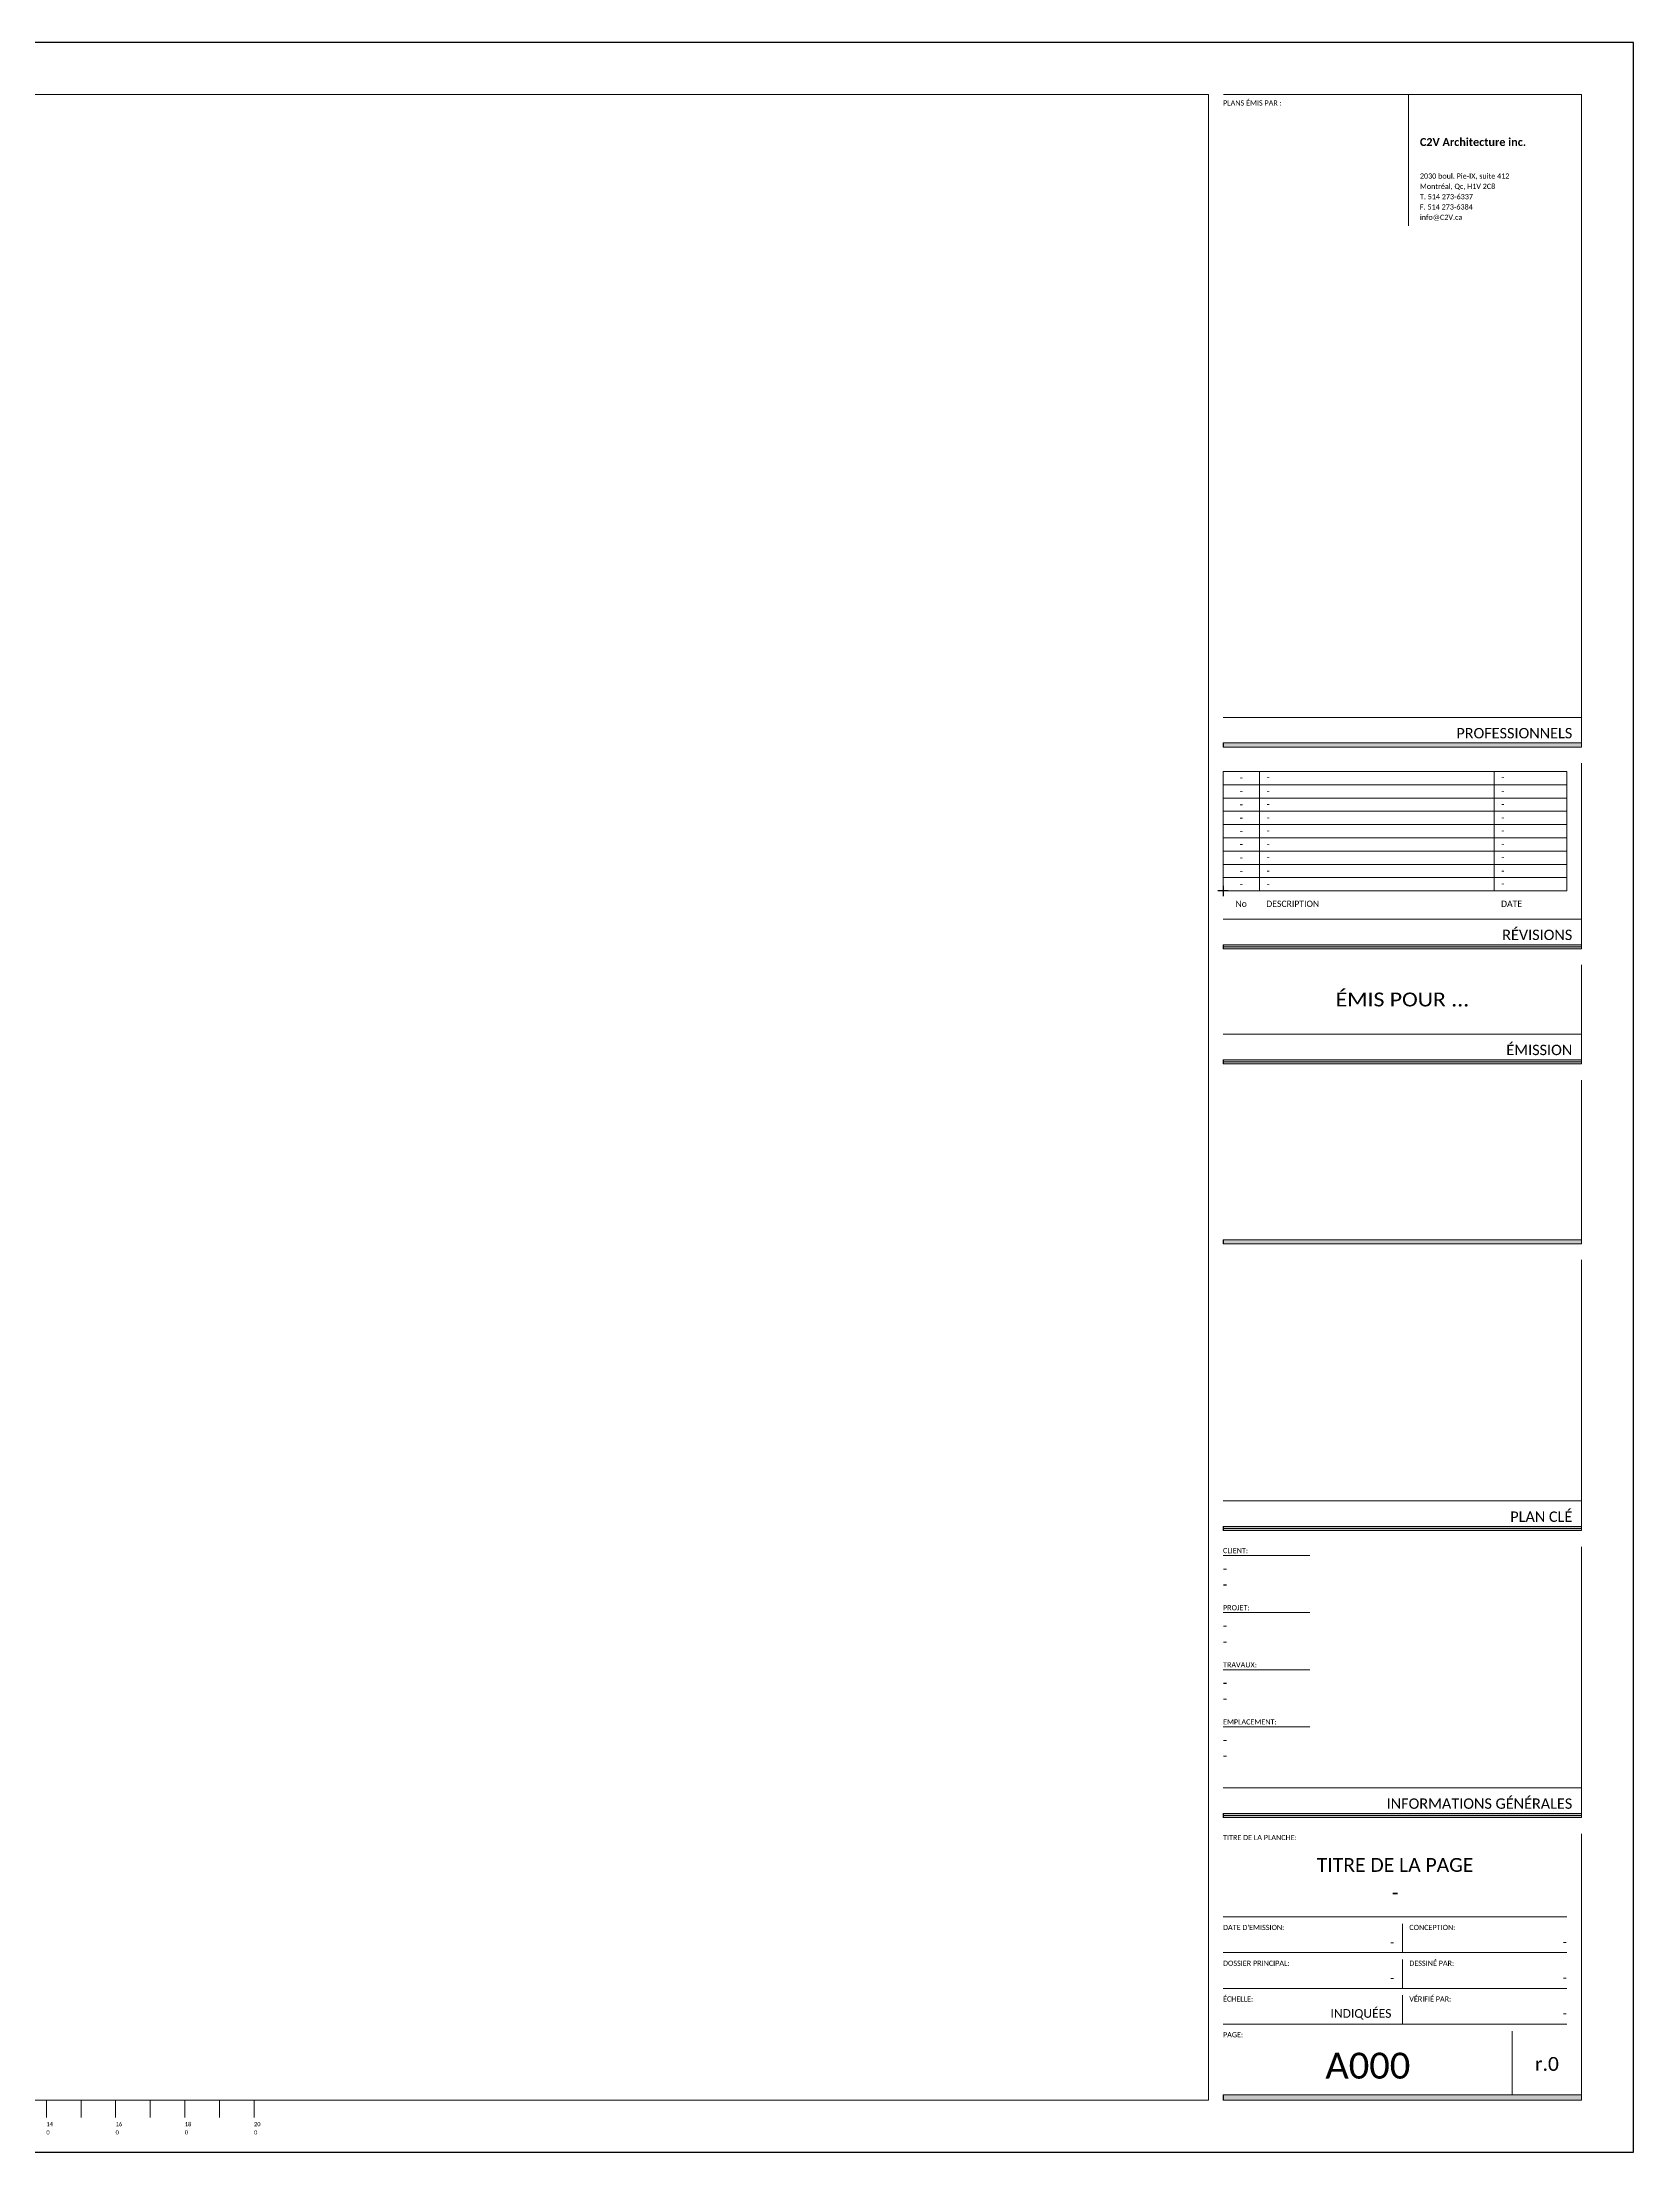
# Model space of a CAD drawing. Header units: millimetres. Extents: x -5 to 914, y -5 to 610.
# Drawn here: x 455 to 914, y -5 to 610 of the extents above; entities that cross this region are included whole.
import ezdxf
from ezdxf.enums import TextEntityAlignment as Align

# ---------------------------------------------------------------- set-up
doc = ezdxf.new("R2010")
doc.units = ezdxf.units.MM
doc.header["$LTSCALE"] = 0.5
doc.layers.add('A-ANNO-NPLT', color=7, linetype='Continuous', plot=False)
doc.layers.add('A-ANNO-TEXT', color=231, linetype='Continuous')
for name, color, linetype, lineweight in [('A-ANNO-TTLB-MEDM', 33, 'Continuous', 35), ('A-ANNO-TTLB-THIN', 151, 'Continuous', 18), ('A-DETL-THIN', 151, 'Continuous', 9), ('G-ANNO-TTLB-THIN', 231, 'Continuous', 25)]:
    doc.layers.add(name, color=color, linetype=linetype, lineweight=lineweight)
doc.styles.add('C2V_STANDARD', font='calibril.ttf')
doc.styles.add('Calibri', font='calibri.ttf', dxfattribs={"width": 1.1, "height": 4})
doc.styles.add('Calibri Light_4', font='calibril.ttf', dxfattribs={"height": 2.75})

# ---------------------------------------------------------------- blocks, each defined once
blk = doc.blocks.new('M-NORM-C2V_24x36H-SET')
at = {"layer": 'A-ANNO-TTLB-THIN', "lineweight": 9}
for points in [[(795.87, 407.2), (899.4, 407.2), (899.4, 406), (795.87, 406)], [(795.87, 348.91), (899.4, 348.91), (899.4, 347.72), (795.87, 347.72)], [(795.87, 315.66), (899.4, 315.66), (899.4, 314.47), (795.87, 314.47)], [(795.87, 263.67), (899.4, 263.67), (899.4, 262.48), (795.87, 262.48)], [(795.87, 180.8), (899.4, 180.8), (899.4, 179.61), (795.87, 179.61)], [(795.87, 97.89), (899.4, 97.89), (899.4, 96.7), (795.87, 96.7)], [(795.87, 16.6), (899.4, 16.6), (899.4, 15.01), (795.87, 15.01)]]:
    blk.add_hatch(color=256, dxfattribs=at).paths.add_polyline_path(points)
at = {"layer": 'A-ANNO-NPLT'}
for p, q in [((0, 609.6), (0, 0)), ((914.4, 609.6), (0, 609.6)), ((914.4, 0), (914.4, 609.6)), ((0, 0), (914.4, 0))]:
    blk.add_line(p, q, dxfattribs=at)
at = {"layer": 'A-ANNO-TTLB-MEDM', "lineweight": 13}
for p, q in [((791.64, 594.6), (40, 594.6)), ((40, 15), (40, 594.6)), ((791.64, 15), (791.64, 594.6)), ((40, 15), (791.64, 15))]:
    blk.add_line(p, q, dxfattribs=at)
at = {"layer": 'A-ANNO-TTLB-THIN', "lineweight": 18}
for p, q in [((795.91, 594.6), (899.4, 594.6)), ((899.4, 594.6), (899.4, 406)), ((899.4, 401.34), (899.4, 348.32)), ((899.4, 343.06), (899.4, 315.07)), ((899.4, 263.07), (899.4, 309.77)), ((899.4, 257.81), (899.4, 180.2)), ((899.4, 97.29), (899.4, 174.91)), ((899.4, 15.6), (899.4, 92))]:
    blk.add_line(p, q, dxfattribs=at)
at = {"layer": 'A-ANNO-TTLB-THIN'}
for p, q in [((849.4, 594.6), (849.4, 556.6)), ((795.87, 414.6), (899.4, 414.6)), ((795.87, 414.6), (899.4, 414.6)), ((899.4, 407.2), (795.87, 407.2)), ((795.87, 406), (899.4, 406)), ((899.4, 406), (899.4, 407.2)), ((899.4, 348.91), (795.87, 348.91)), ((899.4, 348.32), (795.87, 348.32)), ((795.87, 347.72), (899.4, 347.72)), ((899.4, 347.72), (899.4, 348.91)), ((899.4, 315.66), (795.87, 315.66)), ((899.4, 315.07), (795.87, 315.07)), ((795.87, 314.47), (899.4, 314.47)), ((899.4, 314.47), (899.4, 315.66)), ((899.4, 263.67), (795.87, 263.67)), ((795.87, 262.48), (899.4, 262.48)), ((899.4, 262.48), (899.4, 263.67)), ((899.4, 180.8), (795.87, 180.8)), ((899.4, 180.2), (795.87, 180.2)), ((795.87, 179.61), (899.4, 179.61)), ((899.4, 179.61), (899.4, 180.8)), ((899.4, 97.89), (795.87, 97.89)), ((899.4, 97.29), (795.87, 97.29)), ((899.4, 97.29), (795.87, 97.29)), ((795.87, 96.7), (899.4, 96.7)), ((899.4, 96.7), (899.4, 97.89)), ((879.4, 35), (879.4, 16.6)), ((899.4, 16.6), (795.87, 16.6)), ((795.87, 15.01), (899.4, 15.01)), ((899.4, 15.01), (899.4, 16.6))]:
    blk.add_line(p, q, dxfattribs=at)
at = {"layer": 'A-ANNO-TTLB-THIN', "lineweight": 13}
for p, q in [((795.87, 414.6), (899.4, 414.6)), ((795.87, 356.32), (899.4, 356.32)), ((795.87, 323.07), (899.4, 323.07)), ((795.87, 188.2), (899.4, 188.2)), ((820.87, 172.41), (795.87, 172.41)), ((820.87, 155.91), (795.87, 155.91)), ((820.87, 139.41), (795.87, 139.41)), ((820.87, 122.91), (795.87, 122.91)), ((795.87, 105.29), (899.4, 105.29)), ((895.16, 68), (795.87, 68)), ((847.64, 57.67), (847.64, 66)), ((895.16, 57.67), (795.87, 57.67)), ((847.64, 47.33), (847.64, 55.67)), ((895.16, 47.33), (795.87, 47.33)), ((847.64, 37), (847.64, 45.33)), ((795.87, 37), (895.16, 37)), ((315.82, 15), (315.82, 10)), ((316.82, 15), (316.82, 13)), ((317.82, 15), (317.82, 13)), ((318.82, 15), (318.82, 13)), ((319.82, 15), (319.82, 13)), ((320.82, 15), (320.82, 12)), ((325.82, 15), (325.82, 10)), ((335.82, 15), (335.82, 10)), ((345.82, 15), (345.82, 10)), ((355.82, 15), (355.82, 10)), ((365.82, 15), (365.82, 10)), ((375.82, 15), (375.82, 10)), ((385.82, 15), (385.82, 10)), ((395.82, 15), (395.82, 10)), ((405.82, 15), (405.82, 10)), ((415.82, 15), (415.82, 10)), ((425.82, 15), (425.82, 10)), ((435.82, 15), (435.82, 10)), ((445.82, 15), (445.82, 10)), ((455.82, 15), (455.82, 10)), ((465.82, 15), (465.82, 10)), ((475.82, 15), (475.82, 10)), ((485.82, 15), (485.82, 10)), ((495.82, 15), (495.82, 10)), ((505.82, 15), (505.82, 10)), ((515.82, 15), (515.82, 10))]:
    blk.add_line(p, q, dxfattribs=at)
at = {"layer": 'A-DETL-THIN', "lineweight": 9}
for p, q in [((895.15, 398.96), (795.82, 398.96)), ((795.82, 364.46), (795.82, 398.96)), ((895.15, 395.13), (795.82, 395.13)), ((806.34, 364.46), (806.34, 398.96)), ((874.16, 364.46), (874.16, 398.96)), ((895.15, 364.46), (895.15, 398.96)), ((895.15, 391.3), (795.82, 391.3)), ((895.15, 387.46), (795.82, 387.46)), ((895.15, 383.63), (795.82, 383.63)), ((895.15, 379.8), (795.82, 379.8)), ((895.15, 375.96), (795.82, 375.96)), ((895.15, 372.13), (795.82, 372.13)), ((895.15, 368.3), (795.82, 368.3)), ((895.15, 364.46), (795.82, 364.46))]:
    blk.add_line(p, q, dxfattribs=at)
at = {"layer": 'G-ANNO-TTLB-THIN'}
for p, q in [((795.87, 407.2), (795.87, 406)), ((795.87, 348.91), (795.87, 347.72)), ((795.87, 315.66), (795.87, 314.47)), ((795.87, 263.67), (795.87, 262.48)), ((795.87, 180.8), (795.87, 179.61)), ((795.87, 97.89), (795.87, 96.7)), ((795.87, 16.6), (795.87, 15.01))]:
    blk.add_line(p, q, dxfattribs=at)
at = {"layer": 'A-ANNO-TEXT', "lineweight": 9, "style": 'C2V_STANDARD'}
for s, insert, char_height, width, attachment_point in [('PLANS ÉMIS PAR :', (795.8, 592.89), 1.5, 25.5899, 1), ('2030 boul. Pie-IX, suite 412', (852.69, 571.77), 1.5, 38.7696, 1), ('T. 514 273-6337', (852.69, 565.81), 1.5, 23.4734, 1), ('Montréal, Qc, H1V 2C8', (852.69, 568.79), 1.5, 32.8051, 1), ('info@C2V.ca', (852.69, 559.86), 1.5, 18.4709, 1), ('F. 514 273-6384', (852.69, 562.84), 1.5, 23.3772, 1), ('PROFESSIONNELS', (896.72, 408.5), 3, 51.421, 9), ('No', (799.4, 361.63), 1.8, 4.1367, 1), ('DESCRIPTION', (808.29, 361.63), 1.8, 19.2405, 1), ('DATE', (876.15, 361.63), 1.8, 7.6, 1), ('RÉVISIONS', (896.72, 350.22), 3, 30.3375, 9), ('ÉMISSION', (896.72, 316.97), 3, 27.1892, 9), ('PLAN CLÉ', (896.72, 182.1), 3, 27.1892, 9), ('CLIENT:', (795.8, 174.58), 1.5, 11.0633, 1), ('PROJET:', (795.8, 158.08), 1.5, 11.6405, 1), ('TRAVAUX:', (795.8, 141.58), 1.5, 14.8152, 1), ('EMPLACEMENT:', (795.8, 125.08), 1.5, 23.4734, 1), ('INFORMATIONS GÉNÉRALES', (896.72, 99.19), 3, 78.8011, 9), ('TITRE DE LA PLANCHE:', (795.8, 91.67), 1.5, 32.2278, 1), ("DATE D'EMISSION:", (795.8, 65.68), 1.5, 26.5519, 1), ('CONCEPTION:', (849.63, 65.68), 1.5, 20.2025, 1), ('DOSSIER PRINCIPAL:', (795.8, 55.34), 1.5, 29.0532, 1), ('DESSINÉ PAR:', (849.63, 55.34), 1.5, 19.5291, 1), ('ÉCHELLE:', (795.8, 45.01), 1.5, 13.3721, 1), ('VÉRIFIÉ PAR:', (849.63, 45.01), 1.5, 18.2785, 1), ('PAGE:', (795.8, 34.68), 1.5, 8.7544, 1), ("CE DESSIN N'EST PAS À L'ÉCHELLE SI LES MARQUEURS NE SONT PAS ALIGNÉS AVEC LA RÈGLE", (227.97, 12.85), 1.1906, 102.0725, 1), ('0mm', (315.81, 8.69), 1.191, 5.7705, 1), ('0', (325.81, 6.31), 1.19, 1.419, 1), ('1', (325.81, 8.69), 1.19, 1.419, 1), ('0', (335.81, 6.31), 1.19, 1.419, 1), ('2', (335.81, 8.69), 1.19, 1.419, 1), ('4', (355.81, 8.69), 1.19, 1.419, 1), ('0', (355.81, 6.31), 1.19, 1.419, 1), ('0', (375.81, 6.31), 1.19, 1.419, 1), ('6', (375.81, 8.69), 1.19, 1.419, 1), ('0', (395.81, 6.31), 1.19, 1.419, 1), ('8', (395.81, 8.69), 1.19, 1.419, 1), ('0', (415.81, 6.31), 1.19, 1.419, 1), ('10', (415.81, 8.69), 1.191, 2.838, 1), ('0', (435.81, 6.31), 1.19, 1.419, 1), ('12', (435.81, 8.69), 1.191, 2.838, 1), ('0', (455.81, 6.31), 1.19, 1.419, 1), ('14', (455.81, 8.69), 1.191, 2.838, 1), ('0', (475.81, 6.31), 1.19, 1.419, 1), ('16', (475.81, 8.69), 1.191, 2.838, 1), ('0', (495.81, 6.31), 1.19, 1.419, 1), ('18', (495.81, 8.69), 1.191, 2.838, 1), ('0', (515.81, 6.31), 1.19, 1.419, 1), ('20', (515.81, 8.69), 1.191, 2.838, 1)]:
    blk.add_mtext(s, dxfattribs=dict(at, insert=insert, char_height=char_height, width=width, attachment_point=attachment_point))
at = {"layer": 'A-ANNO-TEXT', "lineweight": 9, "insert": (36.83, 15.04), "char_height": 1.5, "width": 126.3125, "attachment_point": 1, "rotation": 90, "style": 'C2V_STANDARD'}
blk.add_mtext('P:\\\\02 Base de Données\\\\02 Autocad\\\\01 Template\\\\2018\\\\Sheet Set\\\\Sheets\\\\Titleblocks\\\\C2V Titleblocks SET 24x36 (Metric Ctb).dwt', dxfattribs=at)
at = {"layer": 'A-ANNO-TEXT', "lineweight": 9, "insert": (852.69, 581.99), "char_height": 2.282, "width": 38.8017, "attachment_point": 1, "style": 'C2V_STANDARD', "bg_fill": 3, "box_fill_scale": 1.25, "bg_fill_color": 256, "bg_fill_true_color": 13158600, "bg_fill_transparency": 0}
blk.add_mtext('{\\fCalibri Light|b1|i0|c0|p34;C2V Architecture inc.}', dxfattribs=at)
blk = doc.blocks.new('M-NORM-C2V_SET-24x36H_mainAtt')
for points in [[(-5, 0), (5, 0)], [(0, 5), (0, -5)]]:
    blk.add_lwpolyline(points)
at = {"color": 0}
for s, insert, char_height, width, attachment_point, style in [('ÉMIS POUR ...', (847.64, 333.05), 4, 96.4184, 5, 'Calibri'), ('-\\P-', (795.73, 170.02), 2.75, 100.3107, 1, 'Calibri Light_4'), ('-\\P-', (795.73, 153.52), 2.75, 103.1714, 1, 'Calibri Light_4'), ('-\\P-', (795.73, 137.02), 2.75, 98.6779, 1, 'Calibri Light_4'), ('-\\P-', (795.73, 120.52), 2.75, 99.3657, 1, 'Calibri Light_4'), ('-', (845.29, 61.91), 2.5, 27.8987, 3, 'Calibri Light_4'), ('-', (845.29, 51.58), 2.5, 27.8987, 3, 'Calibri Light_4')]:
    blk.add_mtext(s, dxfattribs=dict(at, insert=insert, char_height=char_height, width=width, attachment_point=attachment_point, style=style))
at = {"color": 0, "style": 'C2V_STANDARD', "flags": 4}
for tag, height, p in [('PAGE_TITLE1', 4, (845.52, 83)), ('PAGE_TITLE2', 4, (845.52, 75)), ('PAGE_NUMBER', 7.5, (837.64, 25)), ('CURRENT_REVISION', 4, (889.4, 25.5))]:
    blk.add_attdef(tag, text='', height=height, dxfattribs=at).set_placement(p, align=Align.MIDDLE_CENTER)
for tag, p in [('DESIGNED_BY', (895.16, 62)), ('DRAWNED_BY', (895.16, 51.67)), ('SCALE', (844.46, 41.33)), ('CHECKED_BY', (895.16, 41.33))]:
    blk.add_attdef(tag, text='', height=2.5, dxfattribs=at).set_placement(p, align=Align.TOP_RIGHT)
blk = doc.blocks.new('M-NORM-C2V_SET-24x36H_revAtt')
for points in [[(1.5, 0), (-1.5, 0)], [(0, 1.5), (0, -1.5)]]:
    blk.add_lwpolyline(points)
at = {"color": 0, "style": 'C2V_STANDARD', "flags": 4}
for tag, p in [('R9_NUMBER', (5.29, 32.75)), ('R8_NUMBER', (5.29, 28.79)), ('R7_NUMBER', (5.29, 24.99)), ('R6_NUMBER', (5.29, 21.12)), ('R5_NUMBER', (5.29, 17.31)), ('R4_NUMBER', (5.29, 13.5)), ('R3_NUMBER', (5.29, 9.65)), ('R2_NUMBER', (5.29, 5.74)), ('R1_NUMBER', (5.29, 1.92))]:
    blk.add_attdef(tag, text='', height=2, dxfattribs=at).set_placement(p, align=Align.MIDDLE_CENTER)
for tag, p in [('R9_DESCRIPTION', (12.54, 33.83)), ('R9_DATE', (80.34, 33.83)), ('R8_DESCRIPTION', (12.54, 29.87)), ('R7_DESCRIPTION', (12.54, 26.07)), ('R8_DATE', (80.34, 29.87)), ('R7_DATE', (80.34, 26.07)), ('R6_DESCRIPTION', (12.54, 22.2)), ('R6_DATE', (80.34, 22.2)), ('R5_DESCRIPTION', (12.54, 18.39)), ('R4_DESCRIPTION', (12.54, 14.59)), ('R5_DATE', (80.34, 18.39)), ('R4_DATE', (80.34, 14.59)), ('R3_DESCRIPTION', (12.54, 10.73)), ('R2_DESCRIPTION', (12.54, 6.82)), ('R3_DATE', (80.34, 10.73)), ('R2_DATE', (80.34, 6.82)), ('R1_DESCRIPTION', (12.54, 3.01))]:
    blk.add_attdef(tag, text='', height=2, dxfattribs=at).set_placement(p, align=Align.TOP_LEFT)
at = {"color": 0, "style": 'C2V_STANDARD'}
blk.add_attdef('R1_DATE', text='', height=2, dxfattribs=at).set_placement((80.34, 3.1), align=Align.TOP_LEFT)

msp = doc.modelspace()

# ---------------------------------------------------------------- block references
msp.add_blockref('M-NORM-C2V_24x36H-SET', (0, 0))

# ---------------------------------------------------------------- next in the draw order: block references
at = {"layer": 'A-ANNO-TEXT'}
ref = msp.add_blockref('M-NORM-C2V_SET-24x36H_revAtt', (795.82, 364.46), dxfattribs=at)
ref.add_attrib('R9_DATE', '-', dxfattribs={"layer": '0', "color": 0, "height": 2, "style": 'C2V_STANDARD'}).set_placement((876.16, 398.29), align=Align.TOP_LEFT)
ref.add_attrib('R9_DESCRIPTION', '-', dxfattribs={"layer": '0', "color": 0, "height": 2, "style": 'C2V_STANDARD'}).set_placement((808.36, 398.29), align=Align.TOP_LEFT)
ref.add_attrib('R9_NUMBER', '-', dxfattribs={"layer": '0', "color": 0, "height": 2, "style": 'C2V_STANDARD'}).set_placement((801.11, 397.21), align=Align.MIDDLE_CENTER)
ref.add_attrib('R8_DATE', '-', dxfattribs={"layer": '0', "color": 0, "height": 2, "style": 'C2V_STANDARD'}).set_placement((876.16, 394.33), align=Align.TOP_LEFT)
ref.add_attrib('R8_DESCRIPTION', '-', dxfattribs={"layer": '0', "color": 0, "height": 2, "style": 'C2V_STANDARD'}).set_placement((808.36, 394.33), align=Align.TOP_LEFT)
ref.add_attrib('R8_NUMBER', '-', dxfattribs={"layer": '0', "color": 0, "height": 2, "style": 'C2V_STANDARD'}).set_placement((801.11, 393.25), align=Align.MIDDLE_CENTER)
ref.add_attrib('R7_DATE', '-', dxfattribs={"layer": '0', "color": 0, "height": 2, "style": 'C2V_STANDARD'}).set_placement((876.16, 390.53), align=Align.TOP_LEFT)
ref.add_attrib('R7_DESCRIPTION', '-', dxfattribs={"layer": '0', "color": 0, "height": 2, "style": 'C2V_STANDARD'}).set_placement((808.36, 390.53), align=Align.TOP_LEFT)
ref.add_attrib('R7_NUMBER', '-', dxfattribs={"layer": '0', "color": 0, "height": 2, "style": 'C2V_STANDARD'}).set_placement((801.11, 389.45), align=Align.MIDDLE_CENTER)
ref.add_attrib('R6_DATE', '-', dxfattribs={"layer": '0', "color": 0, "height": 2, "style": 'C2V_STANDARD'}).set_placement((876.16, 386.67), align=Align.TOP_LEFT)
ref.add_attrib('R6_DESCRIPTION', '-', dxfattribs={"layer": '0', "color": 0, "height": 2, "style": 'C2V_STANDARD'}).set_placement((808.36, 386.67), align=Align.TOP_LEFT)
ref.add_attrib('R6_NUMBER', '-', dxfattribs={"layer": '0', "color": 0, "height": 2, "style": 'C2V_STANDARD'}).set_placement((801.11, 385.59), align=Align.MIDDLE_CENTER)
ref.add_attrib('R5_DATE', '-', dxfattribs={"layer": '0', "color": 0, "height": 2, "style": 'C2V_STANDARD'}).set_placement((876.16, 382.86), align=Align.TOP_LEFT)
ref.add_attrib('R5_DESCRIPTION', '-', dxfattribs={"layer": '0', "color": 0, "height": 2, "style": 'C2V_STANDARD'}).set_placement((808.36, 382.86), align=Align.TOP_LEFT)
ref.add_attrib('R5_NUMBER', '-', dxfattribs={"layer": '0', "color": 0, "height": 2, "style": 'C2V_STANDARD'}).set_placement((801.11, 381.78), align=Align.MIDDLE_CENTER)
ref.add_attrib('R4_DATE', '-', dxfattribs={"layer": '0', "color": 0, "height": 2, "style": 'C2V_STANDARD'}).set_placement((876.16, 379.05), align=Align.TOP_LEFT)
ref.add_attrib('R4_DESCRIPTION', '-', dxfattribs={"layer": '0', "color": 0, "height": 2, "style": 'C2V_STANDARD'}).set_placement((808.36, 379.05), align=Align.TOP_LEFT)
ref.add_attrib('R4_NUMBER', '-', dxfattribs={"layer": '0', "color": 0, "height": 2, "style": 'C2V_STANDARD'}).set_placement((801.11, 377.97), align=Align.MIDDLE_CENTER)
ref.add_attrib('R3_DATE', '-', dxfattribs={"layer": '0', "color": 0, "height": 2, "style": 'C2V_STANDARD'}).set_placement((876.16, 375.19), align=Align.TOP_LEFT)
ref.add_attrib('R3_DESCRIPTION', '-', dxfattribs={"layer": '0', "color": 0, "height": 2, "style": 'C2V_STANDARD'}).set_placement((808.36, 375.19), align=Align.TOP_LEFT)
ref.add_attrib('R3_NUMBER', '-', dxfattribs={"layer": '0', "color": 0, "height": 2, "style": 'C2V_STANDARD'}).set_placement((801.11, 374.11), align=Align.MIDDLE_CENTER)
ref.add_attrib('R2_DATE', '-', dxfattribs={"layer": '0', "color": 0, "height": 2, "style": 'C2V_STANDARD'}).set_placement((876.16, 371.28), align=Align.TOP_LEFT)
ref.add_attrib('R2_DESCRIPTION', '-', dxfattribs={"layer": '0', "color": 0, "height": 2, "style": 'C2V_STANDARD'}).set_placement((808.36, 371.28), align=Align.TOP_LEFT)
ref.add_attrib('R2_NUMBER', '-', dxfattribs={"layer": '0', "color": 0, "height": 2, "style": 'C2V_STANDARD'}).set_placement((801.11, 370.2), align=Align.MIDDLE_CENTER)
ref.add_attrib('R1_DATE', '-', dxfattribs={"layer": '0', "color": 0, "height": 2, "style": 'C2V_STANDARD'}).set_placement((876.16, 367.56), align=Align.TOP_LEFT)
ref.add_attrib('R1_DESCRIPTION', '-', dxfattribs={"layer": '0', "color": 0, "height": 2, "style": 'C2V_STANDARD'}).set_placement((808.36, 367.47), align=Align.TOP_LEFT)
ref.add_attrib('R1_NUMBER', '-', dxfattribs={"layer": '0', "color": 0, "height": 2, "style": 'C2V_STANDARD'}).set_placement((801.11, 366.39), align=Align.MIDDLE_CENTER)
ref = msp.add_blockref('M-NORM-C2V_SET-24x36H_mainAtt', (0, 0), dxfattribs=at)
ref.add_attrib('PAGE_TITLE1', 'TITRE DE LA PAGE', dxfattribs={"layer": '0', "color": 0, "height": 4, "style": 'C2V_STANDARD'}).set_placement((845.52, 83), align=Align.MIDDLE_CENTER)
ref.add_attrib('PAGE_TITLE2', '-', dxfattribs={"layer": '0', "color": 0, "height": 4, "style": 'C2V_STANDARD'}).set_placement((845.52, 75), align=Align.MIDDLE_CENTER)
ref.add_attrib('DESIGNED_BY', '-', dxfattribs={"layer": '0', "color": 0, "height": 2.5, "style": 'C2V_STANDARD'}).set_placement((895.16, 62), align=Align.TOP_RIGHT)
ref.add_attrib('DRAWNED_BY', '-', dxfattribs={"layer": '0', "color": 0, "height": 2.5, "style": 'C2V_STANDARD'}).set_placement((895.16, 51.67), align=Align.TOP_RIGHT)
ref.add_attrib('CHECKED_BY', '-', dxfattribs={"layer": '0', "color": 0, "height": 2.5, "style": 'C2V_STANDARD'}).set_placement((895.16, 41.33), align=Align.TOP_RIGHT)
ref.add_attrib('PAGE_NUMBER', 'A000', dxfattribs={"layer": '0', "color": 0, "height": 7.5, "style": 'C2V_STANDARD'}).set_placement((837.64, 25), align=Align.MIDDLE_CENTER)
ref.add_attrib('CURRENT_REVISION', 'r.0', dxfattribs={"layer": '0', "color": 0, "height": 4, "style": 'C2V_STANDARD'}).set_placement((889.4, 25.5), align=Align.MIDDLE_CENTER)
ref.add_attrib('SCALE', 'INDIQUÉES', dxfattribs={"layer": '0', "color": 0, "height": 2.5, "style": 'C2V_STANDARD'}).set_placement((844.46, 41.33), align=Align.TOP_RIGHT)

doc.saveas('drawing.dxf')
